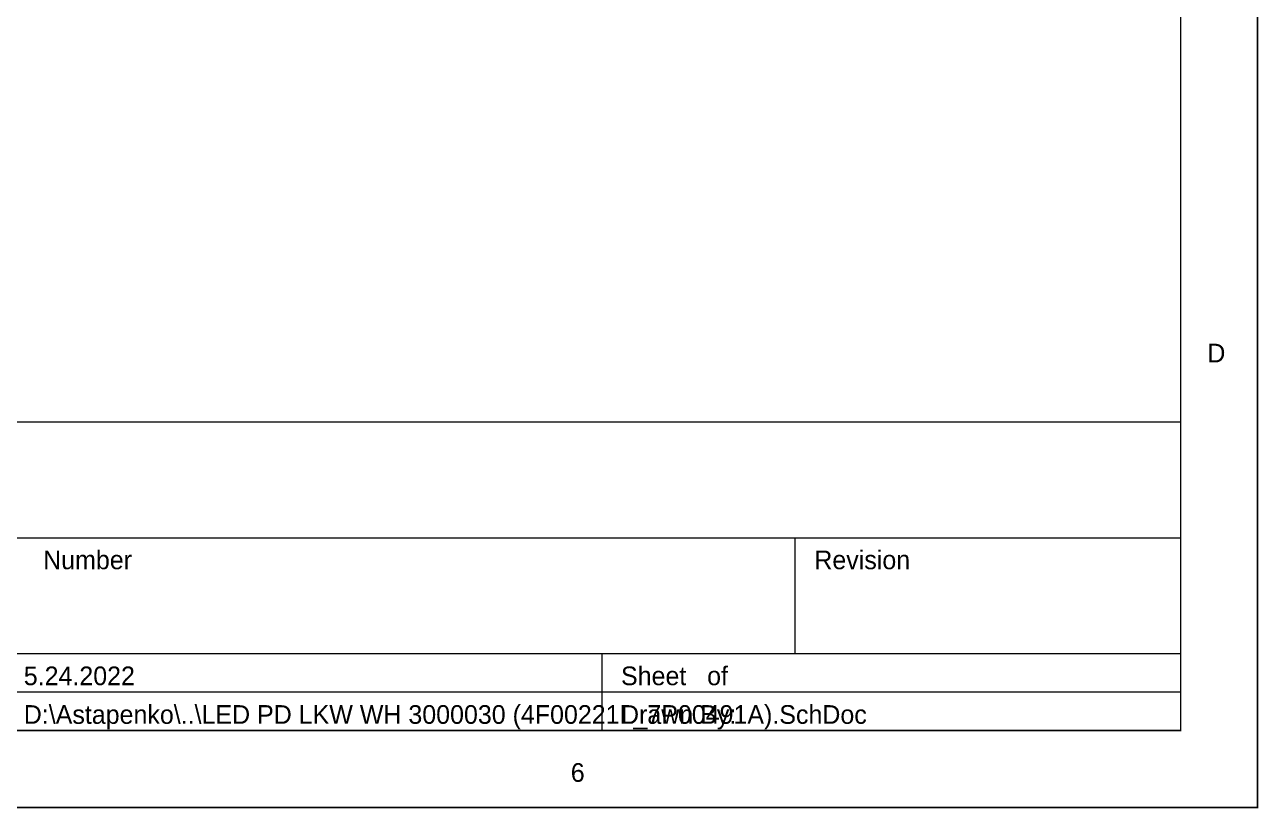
# Model space of a CAD drawing. Header units: millimetres. Extents: x 0 to 20.9, y 0 to 9.5.
# Drawn here: x 17.669 to 20.868, y -0.002 to 2.03 of the extents above; entities that cross this region are included whole.
import ezdxf

# ---------------------------------------------------------------- set-up
doc = ezdxf.new("R2010")
doc.units = ezdxf.units.MM
doc.header["$MEASUREMENT"] = 0
doc.layers.add('Sheet', color=255, linetype='Continuous')

msp = doc.modelspace()

# ---------------------------------------------------------------- linework, layer by layer
at = {"layer": 'Sheet', "const_width": 0.0039}
for points in [[(0.0008, 9.5), (0.0008, 0), (20.8661, 0), (20.8661, 9.5), (0.0008, 9.5), (0.0008, 9.5)], [(0.0008, 9.5), (20.8661, 9.5), (20.8661, 0), (0.0008, 0), (0.0008, 9.5)], [(0.2005, 9.2995), (0.2005, 0.1997), (20.6665, 0.1997), (20.6665, 9.2995), (0.2005, 9.2995), (0.2005, 9.2995)], [(0.2005, 9.2995), (20.6665, 9.2995), (20.6665, 0.1997), (0.2005, 0.1997), (0.2005, 9.2995)]]:
    msp.add_lwpolyline(points, close=True, dxfattribs=at)
for points in [[(17.1662, 1), (20.6665, 1)], [(17.1662, 0.6992), (20.6665, 0.6992)], [(19.6665, 0.6992), (19.6665, 0.3993)], [(17.1662, 0.3993), (20.6665, 0.3993)], [(19.1661, 0.3993), (19.1661, 0.1997)], [(17.1662, 0.2999), (20.6665, 0.2999)], [(20.8661, 0), (20.8661, 0.1997)]]:
    msp.add_lwpolyline(points, dxfattribs=at)

# ---------------------------------------------------------------- texts
at = {"layer": 'Sheet'}
for s, height, p in [('D', 0.0485, (20.7358, 1.1545)), ('Number', 0.04845, (17.7168, 0.6182)), ('Revision', 0.04845, (19.7167, 0.6182)), ('5.24.2022', 0.04845, (17.6666, 0.3174)), ('Sheet   of', 0.04845, (19.2154, 0.3174)), ('D:\\Astapenko\\..\\LED PD LKW WH 3000030 (4F00221L_7P00491A).SchDoc', 0.048452, (17.6666, 0.2172)), ('Drawn By:', 0.04845, (19.2154, 0.2172)), ('6', 0.0485, (19.0851, 0.0668))]:
    msp.add_text(s, height=height, dxfattribs=at).set_placement(p)

doc.saveas('drawing.dxf')
